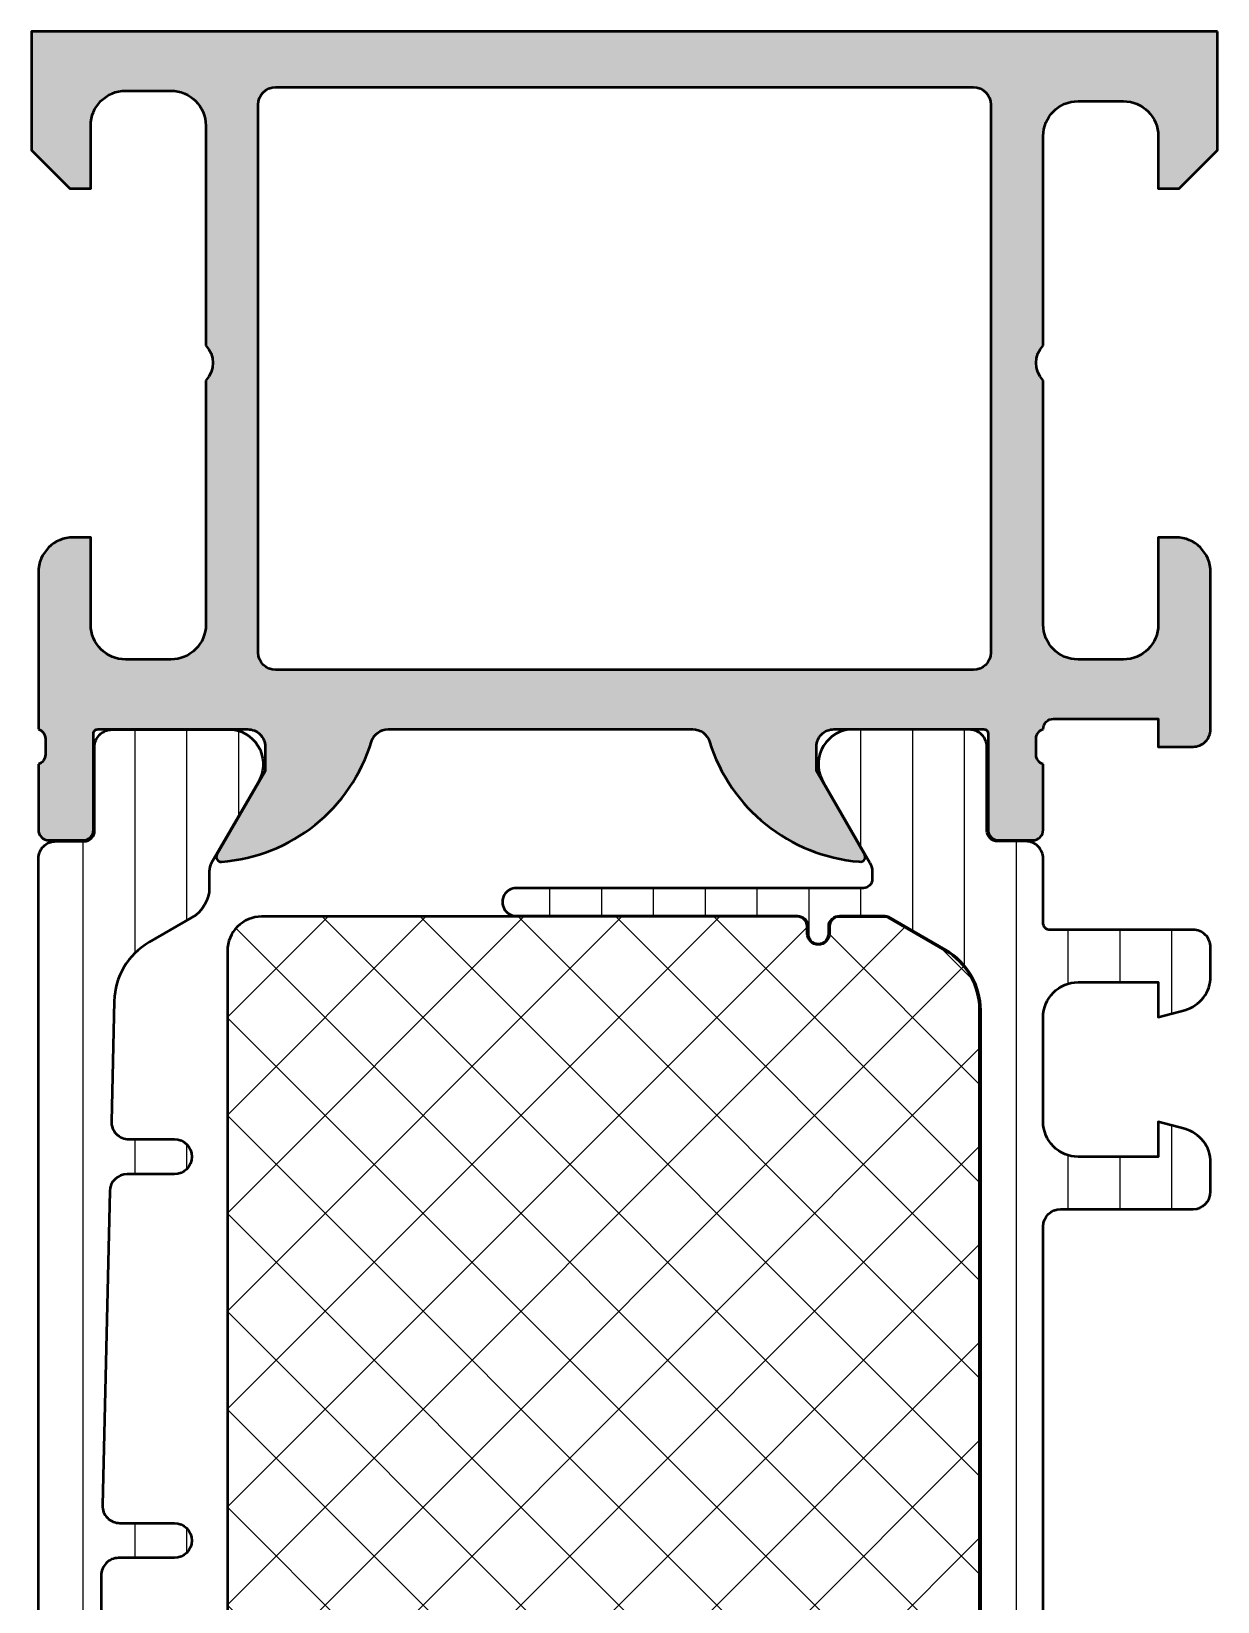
# Model space of a CAD drawing. Extents: x 0 to 85, y 0 to 90.
# Drawn here: x 0 to 34, y 45 to 90 of the extents above; entities that cross this region are included whole.
import ezdxf

# ---------------------------------------------------------------- set-up
doc = ezdxf.new("R2010")
doc.units = 0
for name, color, linetype, lineweight in [('0S-Alu contour', 7, 'Continuous', 50), ('0S-Alu hatch', 252, 'Continuous', 25), ('0S-Plastic contour', 254, 'Continuous', 50), ('0S-Plastic hatch', 253, 'Continuous', 25), ('0S-PT contour', 91, 'Continuous', 50), ('0S-PT hatch', 103, 'Continuous', 25)]:
    doc.layers.add(name, color=color, linetype=linetype, lineweight=lineweight)
pattern_1 = [(90, (0, 0), (-1.4859, 0), [])]

# ---------------------------------------------------------------- blocks, each defined once
blk = doc.blocks.new('284599__D019E809_85DF_4983_B46A_BC351C626D31___00A416DF_3CE0_4EC2_9531_1F4844BE5A5A_')
at = {"layer": '0S-Plastic hatch'}
h = blk.add_hatch(dxfattribs=at)
h.set_pattern_fill('ANSI31', color=256, scale=0.4680000000000001, angle=45, style=0)
h.set_pattern_definition(pattern_1)
edge = h.paths.add_edge_path()
edge.add_arc((33.29999999999974, 63.75000000004725), 0.4999999999999716, 0, 90.00000000000081)
edge.add_line((33.29999999999973, 64.25000000004722), (29.19999999999973, 64.25000000004718))
edge.add_ellipse((29.19999999999972, 64.45000000004718), major_axis=(-0.2000000000000028, 0), ratio=1, start_angle=0, end_angle=90.00000000000199, ccw=False)
edge.add_line((28.99999999999972, 64.45000000004723), (28.99999999999972, 66.29000567895667))
edge.add_arc((28.50000267890202, 66.29000567895667), 0.4999973210976912, 0, 90.00030698202455)
edge.add_line((28.49999999999284, 66.7900030000472), (27.68966866665949, 66.79000300004718))
edge.add_ellipse((27.68966866665949, 67.09000300004719), major_axis=(-0.3000000000000114, 0), ratio=1, start_angle=0, end_angle=90.00000000000068, ccw=False)
edge.add_line((27.38966866665948, 67.09000300004719), (27.3900006170565, 69.49000138298348))
edge.add_arc((26.89000463961788, 69.49000402260856), 0.4999959774455904, 359.9996975182267, 450.0003024811847)
edge.add_line((26.89000199999282, 69.99000000004717), (23.41346050189332, 69.99000000004719))
edge.add_arc((23.55577115088468, 69.00018192532433), 0.9999960709244888, 98.18160805189993, 212.7270160998407)
edge.add_line((22.71451850189333, 68.45954700004717), (24.03303535120447, 66.17580851337493))
edge.add_ellipse((23.60002263447414, 65.92580853907536), major_axis=(-0.4999999999999619, 0), ratio=1, start_angle=179.994256176766, end_angle=209.9999965993491, ccw=False)
edge.add_line((24.10002263196166, 65.92575841476156), (24.0999999999903, 65.70000000006473))
edge.add_ellipse((23.84999999997286, 65.70000000006466), major_axis=(-0.2500000000174367, 0), ratio=1, start_angle=89.99999999999272, end_angle=180, ccw=False)
edge.add_line((23.84999999997283, 65.45000000004723), (13.89925907311612, 65.45000000004654))
edge.add_arc((13.89925907311614, 65.0507409269301), 0.3992590731164398, 90.00000000000306, 270.0000000000031)
edge.add_line((13.89925907311617, 64.65148185381366), (21.95486402147729, 64.65148185381366))
edge.add_ellipse((21.95486402147729, 64.3500000000471), major_axis=(-0.3014818537665604, 0), ratio=1, start_angle=180, end_angle=270.0000000000007, ccw=False)
edge.add_line((22.25634587524385, 64.35000000004717), (22.25634587524385, 64.14942920476096))
edge.add_arc((22.55577507995761, 64.14942920476096), 0.2994292047137641, 180, 360)
edge.add_line((22.85520428467137, 64.14942920476099), (22.85520428467138, 64.35000000004723))
edge.add_ellipse((23.15520428467165, 64.35000000004723), major_axis=(-0.3000000000002672, 0), ratio=1, start_angle=266.60636072712373, end_angle=360, ccw=False)
edge.add_line((23.17296295056753, 64.64947392175955), (24.4650128094602, 64.64947392175972))
edge.add_ellipse((24.46501280946037, 64.4494739217598), major_axis=(-0.1999999999999176, 0), ratio=1, start_angle=240.0000000000401, end_angle=270.00000000004786, ccw=False)
edge.add_line((24.56501280946021, 64.62267900251669), (26.19999999999975, 63.67871870793692))
edge.add_ellipse((25.19999999999981, 61.94666790036812), major_axis=(-1.999999999999898, 0), ratio=1, start_angle=180, end_angle=240.0000000000005, ccw=False)
edge.add_line((27.19999999999971, 61.94666790036816), (27.19999999999972, 20.55333209967905))
edge.add_ellipse((25.19999999999975, 20.55333209967908), major_axis=(-1.999999999999971, 0), ratio=1, start_angle=119.99999999999909, end_angle=180, ccw=False)
edge.add_line((26.1999999999997, 18.82128129211022), (24.56501280946021, 17.8773209975307))
edge.add_ellipse((24.46501280946001, 18.05052607828747), major_axis=(-0.2000000000000058, 0), ratio=1, start_angle=90.00000000006719, end_angle=120.0000000000665, ccw=False)
edge.add_line((24.46501280946025, 17.85052607828747), (23.17296295056536, 17.85052607828787))
edge.add_ellipse((23.15520428467131, 18.14999999999997), major_axis=(-0.2999999999999348, 0), ratio=1, start_angle=0, end_angle=93.39363927252862, ccw=False)
edge.add_line((22.85520428467138, 18.14999999999996), (22.85520428467137, 18.35057079528623))
edge.add_arc((22.55577507995761, 18.35057079528623), 0.2994292047137605, 0, 180)
edge.add_line((22.25634587524385, 18.35057079528623), (22.25634587524385, 18.14999999999996))
edge.add_ellipse((21.95486402147732, 18.15000000000005), major_axis=(-0.3014818537665356, 0), ratio=1, start_angle=89.99999999999, end_angle=180, ccw=False)
edge.add_line((21.95486402147727, 17.84851814623352), (13.89925907311615, 17.84851814623352))
edge.add_arc((13.89925907311615, 17.44925907311705), 0.3992590731164789, 90, 270)
edge.add_line((13.89925907311615, 17.05000000000057), (23.84999999997285, 17.04999999999999))
edge.add_ellipse((23.84999999997282, 16.79999999998251), major_axis=(-0.2500000000174793, 0), ratio=1, start_angle=180, end_angle=269.9999999999935, ccw=False)
edge.add_line((24.0999999999903, 16.79999999998243), (24.10002263196167, 16.57424158528563))
edge.add_ellipse((23.60002263447411, 16.57419146097183), major_axis=(-0.5000000000000032, 0), ratio=1, start_angle=150.0000034006539, end_angle=180.0057438232342, ccw=False)
edge.add_line((24.03303535120449, 16.32419148667226), (22.71451850189334, 14.04045299999998))
edge.add_arc((23.55577115088468, 13.49981807472283), 0.9999960709244718, 147.2729839001593, 261.8183919481001)
edge.add_line((23.41346050189333, 12.50999999999999), (26.89000199999282, 12.50999999999999))
edge.add_arc((26.89000463961788, 13.00999597743861), 0.4999959774455886, 269.9996975188153, 360.0003024817733)
edge.add_line((27.39000061705651, 13.0099986170637), (27.38966866665947, 15.40999699999997))
edge.add_ellipse((27.68966866665949, 15.40999699999997), major_axis=(-0.3000000000000114, 0), ratio=1, start_angle=270, end_angle=360, ccw=False)
edge.add_line((27.68966866665949, 15.70999699999999), (28.49999999999284, 15.70999699999999))
edge.add_arc((28.50000267890203, 16.2099943210905), 0.4999973210976913, 269.9996930179747, 360)
edge.add_line((28.99999999999972, 16.2099943210905), (28.99999999999972, 18.04999999999994))
edge.add_ellipse((29.19999999999974, 18.04999999999998), major_axis=(-0.2000000000000242, 0), ratio=1, start_angle=270.0000000000112, end_angle=360, ccw=False)
edge.add_line((29.1999999999997, 18.25000000000001), (33.29999999999973, 18.24999999999995))
edge.add_arc((33.29999999999972, 18.74999999999994), 0.4999999999999929, 270.0000000000008, 360)
edge.add_line((33.79999999999971, 18.74999999999995), (33.79999999999971, 19.58074922337432))
edge.add_arc((32.79999999999972, 19.58074922337434), 0.9999999999999928, 0, 74.99999999999913)
edge.add_line((33.05881904510226, 20.5466750496634), (32.29999999999972, 20.75000000000001))
edge.add_line((32.29999999999972, 20.75000000000001), (32.29999999999972, 19.75000000000001))
edge.add_line((32.29999999999972, 19.75000000000001), (29.99999999999971, 19.75000000000001))
edge.add_ellipse((29.99999999999972, 20.75000000000001), major_axis=(-1, 0), ratio=1, start_angle=0, end_angle=89.99999999999977, ccw=False)
edge.add_line((28.99999999999972, 20.75000000000001), (28.99999999999972, 23.75000000000007))
edge.add_ellipse((29.99999999999965, 23.75000000000002), major_axis=(-0.9999999999999324, 0), ratio=1, start_angle=269.99999999999716, end_angle=360, ccw=False)
edge.add_line((29.9999999999997, 24.74999999999995), (32.29999999999972, 24.74999999999999))
edge.add_line((32.29999999999972, 24.74999999999999), (32.29999999999972, 23.75000000000007))
edge.add_line((32.29999999999972, 23.75000000000007), (33.05881904510217, 23.95332495033655))
edge.add_arc((32.79999999999963, 24.91925077662572), 1.000000000000099, 284.9999999999996, 360)
edge.add_line((33.79999999999973, 24.9192507766257), (33.79999999999971, 25.75000000000004))
edge.add_arc((33.29999999999975, 25.75000000000005), 0.4999999999999645, 0, 89.99999999999837)
edge.add_line((33.29999999999976, 26.25000000000001), (29.49999999999971, 26.25000000000001))
edge.add_ellipse((29.4999999999997, 26.74999999999999), major_axis=(-0.4999999999999787, 0), ratio=1, start_angle=0, end_angle=90.00000000000159, ccw=False)
edge.add_line((28.99999999999972, 26.74999999999998), (28.99999999999972, 55.75000000004714))
edge.add_ellipse((29.49999999999972, 55.75000000004717), major_axis=(-0.5000000000000036, 0), ratio=1, start_angle=270.00000000000125, end_angle=360, ccw=False)
edge.add_line((29.49999999999971, 56.25000000004718), (33.29999999999979, 56.25000000004718))
edge.add_arc((33.29999999999974, 56.75000000004716), 0.4999999999999716, 270.0000000000057, 360)
edge.add_line((33.79999999999971, 56.7500000000472), (33.79999999999972, 57.58074922342159))
edge.add_arc((32.79999999999974, 57.5807492234216), 0.9999999999999786, 0, 75.0000000000002)
edge.add_line((33.05881904510226, 58.54667504971065), (32.29999999999972, 58.75000000004719))
edge.add_line((32.29999999999972, 58.75000000004719), (32.29999999999972, 57.75000000004718))
edge.add_line((32.29999999999972, 57.75000000004718), (29.99999999999975, 57.7500000000472))
edge.add_ellipse((29.99999999999971, 58.75000000004718), major_axis=(-0.9999999999999928, 0), ratio=1, start_angle=0, end_angle=90.00000000000199, ccw=False)
edge.add_line((28.99999999999972, 58.75000000004718), (28.99999999999972, 61.75000000004723))
edge.add_ellipse((29.99999999999971, 61.75000000004719), major_axis=(-1, 0), ratio=1, start_angle=269.9999999999977, end_angle=360, ccw=False)
edge.add_line((29.99999999999976, 62.7500000000472), (32.29999999999972, 62.75000000004714))
edge.add_line((32.29999999999972, 62.75000000004714), (32.29999999999972, 61.75000000004722))
edge.add_line((32.29999999999972, 61.75000000004722), (33.05881904510228, 61.95332495038389))
edge.add_arc((32.79999999999982, 62.91925077667286), 0.9999999999998918, 284.9999999999978, 360)
edge.add_line((33.79999999999971, 62.91925077667284), (33.79999999999971, 63.75000000004725))
at = {"layer": '0S-Plastic contour', "color": 7}
for points in [[(26.89000199999282, 69.99000000004717), (23.41346050189332, 69.99000000004719)], [(27.38966866665948, 67.09000300004719), (27.3900006170565, 69.49000138298348)], [(22.71451850189333, 68.45954700004717), (24.03303535120447, 66.17580851337493)], [(28.49999999999284, 66.7900030000472), (27.68966866665949, 66.79000300004718)], [(28.99999999999972, 64.45000000004723), (28.99999999999972, 66.29000567895667)], [(24.10002263196166, 65.92575841476156), (24.0999999999903, 65.70000000006473)], [(23.84999999997283, 65.45000000004723), (13.89925907311612, 65.45000000004654)], [(13.89925907311617, 64.65148185381366), (21.95486402147729, 64.65148185381366)], [(23.17296295056753, 64.64947392175955), (24.4650128094602, 64.64947392175972)], [(24.56501280946021, 64.62267900251669), (26.19999999999975, 63.67871870793692)], [(22.25634587524385, 64.35000000004717), (22.25634587524385, 64.14942920476096)], [(22.85520428467137, 64.14942920476099), (22.85520428467138, 64.35000000004723)], [(33.29999999999973, 64.25000000004722), (29.19999999999973, 64.25000000004718)], [(33.79999999999971, 62.91925077667284), (33.79999999999971, 63.75000000004725)], [(29.99999999999976, 62.7500000000472), (32.29999999999972, 62.75000000004714), (32.29999999999972, 61.75000000004722), (33.05881904510228, 61.95332495038389)], [(27.19999999999971, 61.94666790036816), (27.19999999999972, 20.55333209967905)], [(28.99999999999972, 58.75000000004718), (28.99999999999972, 61.75000000004723)], [(33.05881904510226, 58.54667504971065), (32.29999999999972, 58.75000000004719), (32.29999999999972, 57.75000000004718), (29.99999999999975, 57.7500000000472)], [(33.79999999999971, 56.7500000000472), (33.79999999999972, 57.58074922342159)], [(29.49999999999971, 56.25000000004718), (33.29999999999979, 56.25000000004718)], [(28.99999999999972, 26.74999999999998), (28.99999999999972, 55.75000000004714)], [(33.29999999999976, 26.25000000000001), (29.49999999999971, 26.25000000000001)], [(33.79999999999973, 24.9192507766257), (33.79999999999971, 25.75000000000004)], [(29.9999999999997, 24.74999999999995), (32.29999999999972, 24.74999999999999), (32.29999999999972, 23.75000000000007), (33.05881904510217, 23.95332495033655)], [(28.99999999999972, 20.75000000000001), (28.99999999999972, 23.75000000000007)], [(33.05881904510226, 20.5466750496634), (32.29999999999972, 20.75000000000001), (32.29999999999972, 19.75000000000001), (29.99999999999971, 19.75000000000001)], [(33.79999999999971, 18.74999999999995), (33.79999999999971, 19.58074922337432)], [(26.1999999999997, 18.82128129211022), (24.56501280946021, 17.8773209975307)], [(22.25634587524385, 18.35057079528623), (22.25634587524385, 18.14999999999996)], [(22.85520428467138, 18.14999999999996), (22.85520428467137, 18.35057079528623)], [(28.99999999999972, 16.2099943210905), (28.99999999999972, 18.04999999999994)], [(29.1999999999997, 18.25000000000001), (33.29999999999973, 18.24999999999995)], [(21.95486402147727, 17.84851814623352), (13.89925907311615, 17.84851814623352)], [(24.46501280946025, 17.85052607828747), (23.17296295056536, 17.85052607828787)], [(13.89925907311615, 17.05000000000057), (23.84999999997285, 17.04999999999999)], [(24.0999999999903, 16.79999999998243), (24.10002263196167, 16.57424158528563)], [(24.03303535120449, 16.32419148667226), (22.71451850189334, 14.04045299999998)], [(27.39000061705651, 13.0099986170637), (27.38966866665947, 15.40999699999997)], [(27.68966866665949, 15.70999699999999), (28.49999999999284, 15.70999699999999)], [(23.41346050189333, 12.50999999999999), (26.89000199999282, 12.50999999999999)]]:
    blk.add_lwpolyline(points, dxfattribs=at)
for centre, radius, start, end in [((23.55577115088468, 69.00018192532433), 0.9999960709244888, 98.18160805189993, 212.7270160998407), ((26.89000463961788, 69.49000402260856), 0.4999959774455904, 359.9996975182267, 90.00030248118466), ((28.50000267890202, 66.29000567895667), 0.4999973210976912, 0, 90.00030698202455), ((13.89925907311614, 65.0507409269301), 0.3992590731164398, 90.00000000000306, 270.0000000000031), ((22.55577507995761, 64.14942920476096), 0.2994292047137641, 180, 0), ((33.29999999999974, 63.75000000004725), 0.4999999999999716, 0, 90.00000000000081), ((32.79999999999982, 62.91925077667286), 0.9999999999998918, 284.9999999999978, 0), ((32.79999999999974, 57.5807492234216), 0.9999999999999786, 0, 75.0000000000002), ((33.29999999999974, 56.75000000004716), 0.4999999999999716, 270.0000000000057, 0), ((33.29999999999975, 25.75000000000005), 0.4999999999999645, 0, 89.99999999999837), ((32.79999999999963, 24.91925077662572), 1.000000000000099, 284.9999999999996, 0), ((32.79999999999972, 19.58074922337434), 0.9999999999999928, 0, 74.99999999999913), ((22.55577507995761, 18.35057079528623), 0.2994292047137605, 0, 180), ((33.29999999999972, 18.74999999999994), 0.4999999999999929, 270.0000000000008, 0), ((13.89925907311615, 17.44925907311705), 0.3992590731164789, 90, 270), ((28.50000267890203, 16.2099943210905), 0.4999973210976913, 269.9996930179747, 0), ((23.55577115088468, 13.49981807472283), 0.9999960709244718, 147.2729839001593, 261.8183919481001), ((26.89000463961788, 13.00999597743861), 0.4999959774455886, 269.9996975188153, 0.0003024817733149)]:
    blk.add_arc(centre, radius, start, end, dxfattribs=at)
at = {"layer": '0S-Plastic contour', "color": 7, "extrusion": (0, 0, -1)}
for centre, radius, start, end in [((-27.68966866665949, 67.09000300004719), 0.3000000000000114, 269.9999999999993, 0), ((-23.60002263447414, 65.92580853907536), 0.4999999999999619, 150.0000034006509, 180.0057438232341), ((-23.84999999997286, 65.70000000006466), 0.2500000000174367, 180, 270.0000000000073), ((-21.95486402147729, 64.3500000000471), 0.3014818537665604, 89.99999999999935, 180), ((-23.15520428467165, 64.35000000004723), 0.3000000000002672, 0, 93.39363927287626), ((-24.46501280946037, 64.4494739217598), 0.1999999999999176, 89.99999999995217, 119.9999999999599), ((-29.19999999999972, 64.45000000004718), 0.2000000000000028, 269.999999999998, 0), ((-25.19999999999981, 61.94666790036812), 1.999999999999898, 119.9999999999995, 180), ((-29.99999999999971, 61.75000000004719), 1, 0, 90.00000000000225), ((-29.99999999999971, 58.75000000004718), 0.9999999999999928, 269.999999999998, 0), ((-29.49999999999972, 55.75000000004717), 0.5000000000000036, 0, 89.99999999999876), ((-29.4999999999997, 26.74999999999999), 0.4999999999999787, 269.9999999999984, 0), ((-29.99999999999965, 23.75000000000002), 0.9999999999999324, 0, 90.00000000000286), ((-29.99999999999972, 20.75000000000001), 1, 270.0000000000002, 0), ((-25.19999999999975, 20.55333209967908), 1.999999999999971, 180, 240.0000000000009), ((-21.95486402147732, 18.15000000000005), 0.3014818537665356, 180, 270.0000000000101), ((-23.15520428467131, 18.14999999999997), 0.2999999999999348, 266.6063607274714, 0), ((-29.19999999999974, 18.04999999999998), 0.2000000000000242, 0, 89.9999999999888), ((-24.46501280946001, 18.05052607828747), 0.2000000000000058, 239.9999999999335, 269.9999999999328), ((-23.84999999997282, 16.79999999998251), 0.2500000000174793, 90.00000000000651, 180), ((-23.60002263447411, 16.57419146097183), 0.5000000000000032, 179.9942561767658, 209.9999965993462), ((-27.68966866665949, 15.40999699999997), 0.3000000000000114, 0, 90)]:
    blk.add_arc(centre, radius, start, end, dxfattribs=at)
blk = doc.blocks.new('442220__5F29B869_8100_4EFC_8A70_1404FEE12C2C_')
at = {"layer": '0S-PT hatch'}
h = blk.add_hatch(dxfattribs=at)
h.set_pattern_fill('ANSI37', color=256, scale=0.625, angle=90, style=0)
h.set_pattern_definition([(135, (0, 0), (-1.403165018917055, -1.403165018917055), []), (225, (0, 0), (1.403165018917055, -1.403165018917055), [])])
edge = h.paths.add_edge_path()
edge.add_line((21.95540162866502, 64.63020331969551), (6.600000000016832, 64.63020331974263))
edge.add_arc((6.599999999999693, 63.65020331974267), 0.9799999999999826, 89.99999999899796, 180)
edge.add_line((5.61999999999971, 63.65020331974266), (5.619999999999716, 18.84979668030452))
edge.add_arc((6.599999999999717, 18.84979668030451), 0.9800000000000004, 180, 270)
edge.add_line((6.599999999999717, 17.86979668030452), (21.95634587524385, 17.86979668030452))
edge.add_arc((21.95634587524384, 18.14979668030452), 0.2800000000000082, 270.0000000000007, 360)
edge.add_line((22.23634587524385, 18.14979668030453), (22.23634587524385, 18.35036747559077))
edge.add_ellipse((22.55577507995761, 18.35036747559077), major_axis=(-0.3194292047137601, 0), ratio=1, start_angle=180, end_angle=360, ccw=False)
edge.add_line((22.87520428467137, 18.35036747559077), (22.87520428467137, 18.14979668030453))
edge.add_arc((23.15520428467138, 18.14979668030454), 0.2800000000000047, 180, 266.4872129359721)
edge.add_line((23.13804832119982, 17.87032275859204), (24.46501280946018, 17.87032275859204))
edge.add_arc((24.46501280946016, 18.05032275859204), 0.1799999999999997, 270.0000000000033, 300.0000000000025)
edge.add_line((24.55501280946017, 17.89443818591084), (26.18999999999971, 18.83839848049041))
edge.add_arc((25.19999999999972, 20.5531287799836), 1.979999999999993, 299.9999999999996, 360)
edge.add_line((27.17999999999971, 20.5531287799836), (27.17999999999971, 61.94646458067264))
edge.add_arc((25.19999999999972, 61.94646458067264), 1.979999999999993, 0, 59.99999999999997)
edge.add_line((26.18999999999971, 63.66119488016583), (24.55501280946016, 64.60515517474539))
edge.add_arc((24.46501280946017, 64.44927060206426), 0.179999999999936, 59.99999999999221, 89.99999999999324)
edge.add_line((24.46501280946019, 64.6292706020642), (23.13858592838775, 64.6292706020642))
edge.add_arc((23.15574189185918, 64.34979668035167), 0.280000000000004, 93.51278706400146, 180)
edge.add_line((22.87574189185917, 64.3497966803517), (22.87574189185917, 64.14922588506546))
edge.add_ellipse((22.55577507995761, 64.14922588506546), major_axis=(-0.3199668119015619, 0), ratio=1, start_angle=0, end_angle=180, ccw=False)
edge.add_line((22.23580826805605, 64.14922588506546), (22.23580826805605, 64.34979668030452))
edge.add_arc((21.95540162866505, 64.3497966803045), 0.2804066393910034, 0, 90.00000000000509)
at = {"layer": '0S-PT contour', "color": 7}
for points in [[(21.95540162866502, 64.63020331969551), (6.600000000016832, 64.63020331974263)], [(24.46501280946019, 64.6292706020642), (23.13858592838775, 64.6292706020642)], [(26.18999999999971, 63.66119488016583), (24.55501280946016, 64.60515517474539)], [(22.23580826805605, 64.14922588506546), (22.23580826805605, 64.34979668030452)], [(22.87574189185917, 64.3497966803517), (22.87574189185917, 64.14922588506546)], [(5.61999999999971, 63.65020331974266), (5.619999999999716, 18.84979668030451)], [(27.17999999999971, 20.5531287799836), (27.17999999999971, 61.94646458067264)], [(24.55501280946017, 17.89443818591084), (26.18999999999971, 18.83839848049041)], [(22.23634587524385, 18.14979668030453), (22.23634587524385, 18.35036747559077)], [(22.87520428467137, 18.35036747559077), (22.87520428467137, 18.14979668030453)], [(6.599999999999717, 17.86979668030452), (21.95634587524385, 17.86979668030452)], [(23.13804832119982, 17.87032275859204), (24.46501280946018, 17.87032275859204)]]:
    blk.add_lwpolyline(points, dxfattribs=at)
for centre, radius, start, end in [((6.599999999999693, 63.65020331974267), 0.9799999999999826, 89.99999999899796, 180), ((21.95540162866505, 64.3497966803045), 0.2804066393910034, 0, 90.00000000000509), ((23.15574189185918, 64.34979668035167), 0.280000000000004, 93.51278706400146, 180), ((24.46501280946017, 64.44927060206426), 0.179999999999936, 59.99999999999221, 89.99999999999324), ((25.19999999999972, 61.94646458067264), 1.979999999999993, 0, 59.99999999999997), ((25.19999999999972, 20.5531287799836), 1.979999999999993, 299.9999999999996, 0), ((6.599999999999717, 18.84979668030451), 0.9800000000000004, 180, 270), ((21.95634587524384, 18.14979668030452), 0.2800000000000082, 270.0000000000007, 0), ((23.15520428467138, 18.14979668030454), 0.2800000000000047, 180, 266.4872129359721), ((24.46501280946016, 18.05032275859204), 0.1799999999999997, 270.0000000000033, 300.0000000000025)]:
    blk.add_arc(centre, radius, start, end, dxfattribs=at)
at = {"layer": '0S-PT contour', "color": 7, "extrusion": (0, 0, -1)}
for centre, radius, start, end in [((-22.55577507995761, 64.14922588506546), 0.3199668119015619, 180, 0), ((-22.55577507995761, 18.35036747559077), 0.3194292047137601, 0, 180)]:
    blk.add_arc(centre, radius, start, end, dxfattribs=at)
blk = doc.blocks.new('345150__48226E48_F83D_45D4_AB03_AFE56B8FA067_')
at = {"layer": '0S-Alu hatch'}
h = blk.add_hatch(color=256, dxfattribs=at)
edge = h.paths.add_edge_path()
edge.add_line((33.99999893188943, 90), (-7.1e-15, 90))
edge.add_line((-7.1e-15, 90), (-7.1e-15, 86.59999843788682))
edge.add_line((-7.1e-15, 86.59999843788682), (1.099975585937507, 85.50000020218432))
edge.add_line((1.099975585937507, 85.50000020218432), (1.699981689453125, 85.50000020218432))
edge.add_line((1.699981689453125, 85.50000020218432), (1.699981689453125, 87.30001064491807))
edge.add_ellipse((2.700037649618939, 87.29995468486082), major_axis=(-1.00005596173149, 0), ratio=1, start_angle=270.00331537881607, end_angle=359.9967939044332, ccw=False)
edge.add_line((2.699979782104495, 88.30001064491807), (3.999967575073238, 88.30001064491807))
edge.add_ellipse((3.999961505930508, 87.30000457577533), major_axis=(-1.000006069161159, 0), ratio=1, start_angle=180.0003477333174, end_angle=269.99965226584675, ccw=False)
edge.add_line((4.999967575073245, 87.3000106449035), (4.999967575073242, 80.99999972534717))
edge.add_ellipse((4.474991782740793, 80.49999972534715), major_axis=(-0.7249824705019307, 0), ratio=1, start_angle=136.3958616163865, end_angle=223.6041383836137, ccw=False)
edge.add_line((4.999967575073242, 79.99999972534715), (4.999967575073242, 72.99999972534715))
edge.add_ellipse((3.999998646435694, 72.9999686539847), major_axis=(-0.999968929120277, 0), ratio=1, start_angle=89.99821968675161, end_angle=180.0017803131609, ccw=False)
edge.add_line((3.999967575073241, 71.99999972534715), (2.699979782104492, 71.99999972534715))
edge.add_ellipse((2.700000504637618, 73.00001854049394), major_axis=(-1.000018815361495, 0), ratio=1, start_angle=0.0010780081585153312, end_angle=89.99881270865029, ccw=False)
edge.add_line((1.699981689453125, 72.99999972534819), (1.699981689453125, 75.49999972534715))
edge.add_line((1.699981689453125, 75.49999972534715), (1.199981689453125, 75.49999972534715))
edge.add_arc((1.200016055021649, 74.49996535977863), 1.000034366158999, 90.00196893437268, 179.9980310656152)
edge.add_line((0.1999816894531252, 74.49999972534737), (0.199981689453125, 69.99999209595262))
edge.add_ellipse((0.1211452429100938, 69.73247150395952), major_axis=(-0.2788950563274174, 0), ratio=1, start_angle=178.8354106259032, end_angle=253.5801235805095, ccw=False)
edge.add_line((0.3999826894531253, 69.72680309596115), (0.3999826894531253, 69.27320909596114))
edge.add_ellipse((0.1211145938099502, 69.26754843648408), major_axis=(-0.2789255417371566, 0), ratio=1, start_angle=106.4245945553566, end_angle=181.1628700728862, ccw=False)
edge.add_line((0.1999816894531269, 69.00000509596113), (0.199981689453125, 67.11999409595262))
edge.add_arc((0.4999816894531364, 67.11999409595262), 0.3000000000000114, 180, 269.9999999999999)
edge.add_line((0.4999816894531362, 66.81999409595261), (1.479956008495904, 66.81999409595261))
edge.add_arc((1.479956008495904, 67.11999409595262), 0.3000000000000114, 270, 360)
edge.add_line((1.779956008495915, 67.11999409595262), (1.779956008495915, 69.88012925144889))
edge.add_ellipse((1.899956008495917, 69.88012925144889), major_axis=(-0.1200000000000025, 0), ratio=1, start_angle=269.99990065161967, end_angle=360, ccw=False)
edge.add_line((1.899956216570679, 70.00012925144871), (6.199827194213863, 70.00012179565965))
edge.add_ellipse((6.199840076467528, 69.50013467805167), major_axis=(-0.4999871177739431, 0), ratio=1, start_angle=179.9993980350858, end_angle=270.00147623556575, ccw=False)
edge.add_line((6.69982719421387, 69.50012942505214), (6.699827194213867, 68.80012484741745))
edge.add_line((6.699827194213867, 68.80012484741745), (5.317756965105957, 66.40630112925525))
edge.add_arc((5.436142735002853, 66.3379512976101), 0.1366999999999962, 150.0000814796157, 274.3396519337114)
edge.add_arc((5.07707972958488, 71.06953803519099), 4.881891176033994, 274.3396519337141, 343.0455981424618)
edge.add_ellipse((10.22505848806553, 69.50012179565967), major_axis=(-0.5000000000000014, 0), ratio=1, start_angle=270.00000000000165, end_angle=343.0455981424634, ccw=False)
edge.add_line((10.22505848806551, 70.00012179565967), (18.95781005463408, 70.00012179565965))
edge.add_ellipse((18.95781005463403, 69.50012179565984), major_axis=(-0.4999999999998153, 0), ratio=1, start_angle=197.2895527157271, end_angle=269.99999999999386, ccw=False)
edge.add_arc((24.13585305585455, 71.11186689830785), 4.923085062803338, 197.2895527157362, 265.2631604019407)
edge.add_line((23.72930812835694, 66.20559664917529), (23.76962184906006, 66.20012637329637))
edge.add_arc((23.76140792886532, 66.33892136110627), 0.1390378262420713, 273.386827568514, 384.0602702874318)
edge.add_line((23.88836574554443, 66.39560671997604), (22.50012111663818, 68.80012484741746))
edge.add_line((22.50012111663818, 68.80012484741746), (22.50012111663818, 69.50012942505418))
edge.add_ellipse((23.00010823438451, 69.50013467805168), major_axis=(-0.4999871177739239, 0), ratio=1, start_angle=-90.00147623556637, end_angle=0.0006019649143240713, ccw=False)
edge.add_line((23.00012111663818, 70.00012179565965), (27.3001465895207, 70.00012925171337))
edge.add_ellipse((27.30014679759538, 69.88012925171354), major_axis=(-0.1200000000000144, 0), ratio=1, start_angle=180, end_angle=270.0000993483421, ccw=False)
edge.add_line((27.42014679759539, 69.88012925171356), (27.42014679759539, 67.12013142505418))
edge.add_arc((27.7201467975954, 67.12013142505418), 0.3000000000000043, 180, 270)
edge.add_line((27.7201467975954, 66.82013142505417), (28.70012111663817, 66.82013142505417))
edge.add_arc((28.70012111663817, 67.12013142505418), 0.3000000000000114, 270, 360)
edge.add_line((29.00012111663818, 67.12013142505418), (29.00012111663818, 69.00014242506269))
edge.add_ellipse((29.07898821228136, 69.26768576558564), major_axis=(-0.2789255417371609, 0), ratio=1, start_angle=-1.1628700728862214, end_angle=73.57540544464348, ccw=False)
edge.add_line((28.80012011663818, 69.2733464250627), (28.80012011663818, 69.7269404250627))
edge.add_ellipse((29.07895756318118, 69.73260883306108), major_axis=(-0.2788950563273883, 0), ratio=1, start_angle=-73.58012358051019, end_angle=1.1645893740997053, ccw=False)
edge.add_ellipse((29.30012108660485, 69.99999518650027), major_axis=(-0.3000000000000015, 0), ratio=1, start_angle=270.0291364057689, end_angle=359.97436232385303, ccw=False)
edge.add_line((29.29996852874756, 70.29999514771043), (32.29998672008515, 70.29999514771043))
edge.add_line((32.29998672008515, 70.29999514771043), (32.29998672008515, 69.49999972534715))
edge.add_line((32.29998672008515, 69.49999972534715), (33.29998672008514, 69.50000735474168))
edge.add_arc((33.3000174607058, 69.99997661371016), 0.4999692599135351, 269.9964771677667, 360.0026485613531)
edge.add_line((33.79998672008515, 69.99999972534718), (33.8000477552414, 74.49999972534715))
edge.add_arc((32.79996028467245, 74.49991225477821), 1.000087474394158, 0.0050112561101264, 89.99498874391819)
edge.add_line((32.80004775524139, 75.49999972534715), (32.3000477552414, 75.49999972534715))
edge.add_line((32.3000477552414, 75.49999972534715), (32.3000477552414, 72.99999972534715))
edge.add_ellipse((31.29996035776834, 73.00008712280977), major_axis=(-1.000087401291876, 0), ratio=1, start_angle=90.00501389832039, end_angle=179.9949929319336, ccw=False)
edge.add_line((31.30004787445069, 71.99999972534715), (29.99999904632569, 71.99999972534715))
edge.add_ellipse((30.00005784405464, 73.0000585230761), major_axis=(-1.000058799457439, 0), ratio=1, start_angle=0.0033686637580103707, end_angle=89.99663133635943, ccw=False)
edge.add_line((28.99999904632569, 72.9999997253451), (28.99999904632569, 79.99999972534715))
edge.add_ellipse((29.52483838664404, 80.49999972534715), major_axis=(-0.7248836686985065, 0), ratio=1, start_angle=-43.61157673631351, end_angle=43.61157673631362, ccw=False)
edge.add_line((28.99999904632569, 80.99999972534717), (28.99999904632569, 87.00043483925401))
edge.add_ellipse((30.00005385501395, 87.00038766034935), major_axis=(-1.000054809801128, 0), ratio=1, start_angle=270.00314013440965, end_angle=359.997296995918, ccw=False)
edge.add_line((29.99999904632569, 88.00044246864854), (31.30004787445069, 88.00044246864854))
edge.add_ellipse((31.29996142883506, 87.00035614156478), major_axis=(-1.000086330819863, 0), ratio=1, start_angle=180.0053828449331, end_angle=269.9950474586182, ccw=False)
edge.add_line((32.3000477552414, 87.00045009804246), (32.3000477552414, 85.49999257278978))
edge.add_line((32.3000477552414, 85.49999257278978), (32.9000233411789, 85.49999257278978))
edge.add_line((32.9000233411789, 85.49999257278978), (33.99999893188943, 86.5999679203087))
edge.add_line((33.99999893188943, 86.5999679203087), (33.99999893188943, 90))
edge = h.paths.add_edge_path()
edge.add_line((6.999982833862304, 88.3999938602501), (26.99998378753662, 88.3999938602501))
edge.add_ellipse((26.99998104666902, 87.89999111938248), major_axis=(-0.5000027408751199, 0), ratio=1, start_angle=180.0003140784808, end_angle=269.99968592142943, ccw=False)
edge.add_line((27.49998378753662, 87.8999938602501), (27.49998378753662, 72.19999667359014))
edge.add_ellipse((26.99998104666901, 72.19999941445695), major_axis=(-0.500002740875127, 0), ratio=1, start_angle=90.00031407857102, end_angle=179.9996859215194, ccw=False)
edge.add_line((26.99998378753662, 71.69999667358934), (6.999982833862304, 71.69999667358933))
edge.add_ellipse((6.999985574729908, 72.19999941445694), major_axis=(-0.5000027408751163, 0), ratio=1, start_angle=0.00031407848081244083, end_angle=89.99968592142977, ccw=False)
edge.add_line((6.499982833862304, 72.19999667358933), (6.499982833862297, 87.89999386024931))
edge.add_ellipse((6.999985574729912, 87.89999111938248), major_axis=(-0.500002740875127, 0), ratio=1, start_angle=270.0003140785705, end_angle=359.99968592151924, ccw=False)
at = {"layer": '0S-Alu contour', "color": 7}
for points in [[(33.99999893188943, 90), (-7.1e-15, 90), (-7.1e-15, 86.59999843788682), (1.099975585937507, 85.50000020218432), (1.699981689453125, 85.50000020218432), (1.699981689453125, 87.30001064491807)], [(32.3000477552414, 87.00045009804246), (32.3000477552414, 85.49999257278978), (32.9000233411789, 85.49999257278978), (33.99999893188943, 86.5999679203087), (33.99999893188943, 90)], [(2.699979782104495, 88.30001064491807), (3.999967575073238, 88.30001064491807)], [(6.999982833862304, 88.3999938602501), (26.99998378753662, 88.3999938602501)], [(6.499982833862304, 72.19999667358933), (6.499982833862297, 87.89999386024931)], [(27.49998378753662, 87.8999938602501), (27.49998378753662, 72.19999667359014)], [(29.99999904632569, 88.00044246864854), (31.30004787445069, 88.00044246864854)], [(4.999967575073245, 87.3000106449035), (4.999967575073242, 80.99999972534717)], [(28.99999904632569, 80.99999972534717), (28.99999904632569, 87.00043483925401)], [(4.999967575073242, 79.99999972534715), (4.999967575073242, 72.99999972534715)], [(28.99999904632569, 72.9999997253451), (28.99999904632569, 79.99999972534715)], [(1.699981689453125, 72.99999972534819), (1.699981689453125, 75.49999972534715), (1.199981689453125, 75.49999972534715)], [(32.80004775524139, 75.49999972534715), (32.3000477552414, 75.49999972534715), (32.3000477552414, 72.99999972534715)], [(0.1999816894531252, 74.49999972534737), (0.199981689453125, 69.99999209595262)], [(33.79998672008515, 69.99999972534718), (33.8000477552414, 74.49999972534715)], [(3.999967575073241, 71.99999972534715), (2.699979782104492, 71.99999972534715)], [(26.99998378753662, 71.69999667358934), (6.999982833862304, 71.69999667358933)], [(31.30004787445069, 71.99999972534715), (29.99999904632569, 71.99999972534715)], [(29.29996852874756, 70.29999514771043), (32.29998672008515, 70.29999514771043), (32.29998672008515, 69.49999972534715), (33.29998672008514, 69.50000735474168)], [(1.779956008495915, 67.11999409595262), (1.779956008495915, 69.88012925144889)], [(1.899956216570679, 70.00012925144871), (6.199827194213863, 70.00012179565965)], [(10.22505848806551, 70.00012179565967), (18.95781005463408, 70.00012179565965)], [(23.00012111663818, 70.00012179565965), (27.3001465895207, 70.00012925171337)], [(27.42014679759539, 69.88012925171356), (27.42014679759539, 67.12013142505418)], [(0.3999826894531253, 69.72680309596115), (0.3999826894531253, 69.27320909596114)], [(6.69982719421387, 69.50012942505214), (6.699827194213867, 68.80012484741745), (5.317756965105957, 66.40630112925525)], [(23.88836574554443, 66.39560671997604), (22.50012111663818, 68.80012484741746), (22.50012111663818, 69.50012942505418)], [(28.80012011663818, 69.2733464250627), (28.80012011663818, 69.7269404250627)], [(0.1999816894531269, 69.00000509596113), (0.199981689453125, 67.11999409595262)], [(29.00012111663818, 67.12013142505418), (29.00012111663818, 69.00014242506269)], [(0.4999816894531362, 66.81999409595261), (1.479956008495904, 66.81999409595261)], [(27.7201467975954, 66.82013142505417), (28.70012111663817, 66.82013142505417)], [(23.72930812835694, 66.20559664917529), (23.76962184906006, 66.20012637329637)]]:
    blk.add_lwpolyline(points, dxfattribs=at)
at = {"layer": '0S-Alu contour', "color": 7, "extrusion": (0, 0, -1)}
for centre, radius, start, end in [((-2.700037649618939, 87.29995468486082), 1.00005596173149, 0.0032060955667833, 89.99668462118395), ((-3.999961505930508, 87.30000457577533), 1.000006069161159, 90.00034773415327, 179.9996522666826), ((-6.999985574729912, 87.89999111938248), 0.500002740875127, 0.0003140784807261, 89.99968592142947), ((-26.99998104666902, 87.89999111938248), 0.5000027408751199, 90.00031407857054, 179.9996859215192), ((-30.00005385501395, 87.00038766034935), 1.000054809801128, 0.0027030040819815, 89.99685986559034), ((-31.29996142883506, 87.00035614156478), 1.000086330819863, 90.00495254138177, 179.9946171550669), ((-4.474991782740793, 80.49999972534715), 0.7249824705019307, 136.3958616163863, 223.6041383836136), ((-29.52483838664404, 80.49999972534715), 0.7248836686985065, 316.3884232636864, 43.61157673631359), ((-2.700000504637618, 73.00001854049394), 1.000018815361495, 270.0011872913497, 359.9989219918415), ((-3.999998646435694, 72.9999686539847), 0.999968929120277, 179.9982196868391, 270.0017803132484), ((-30.00005784405464, 73.0000585230761), 1.000058799457439, 270.0033686636406, 359.996631336242), ((-31.29996035776834, 73.00008712280977), 1.000087401291876, 180.0050070680665, 269.9949861016796), ((-6.999985574729908, 72.19999941445694), 0.5000027408751163, 270.0003140785702, 359.9996859215192), ((-26.99998104666901, 72.19999941445695), 0.500002740875127, 180.0003140784807, 269.999685921429), ((-29.30012108660485, 69.99999518650027), 0.3000000000000015, 0.0256376761469857, 89.97086359423113), ((-0.1211452429100938, 69.73247150395952), 0.2788950563274174, 106.4198764194905, 181.1645893740969), ((-1.899956008495917, 69.88012925144889), 0.1200000000000025, 0, 90.00009934838033), ((-6.199840076467528, 69.50013467805167), 0.4999871177739432, 89.99852376443422, 180.0006019649143), ((-10.22505848806553, 69.50012179565967), 0.5000000000000014, 16.95440185753657, 89.99999999999837), ((-18.95781005463403, 69.50012179565984), 0.4999999999998153, 90.00000000000612, 162.7104472842729), ((-23.00010823438451, 69.50013467805168), 0.4999871177739239, 359.9993980350857, 90.00147623556649), ((-27.30014679759538, 69.88012925171354), 0.1200000000000144, 89.99990065165794, 180), ((-29.07895756318118, 69.73260883306108), 0.2788950563273883, 358.8354106259003, 73.58012358051029), ((-0.1211145938099502, 69.26754843648408), 0.2789255417371566, 178.8371299271138, 253.5754054446434), ((-29.07898821228136, 69.26768576558564), 0.2789255417371609, 286.4245945553565, 1.162870072886224)]:
    blk.add_arc(centre, radius, start, end, dxfattribs=at)
at = {"layer": '0S-Alu contour', "color": 7}
for centre, radius, start, end in [((1.200016055021649, 74.49996535977863), 1.000034366158999, 90.00196893437268, 179.9980310656152), ((32.79996028467245, 74.49991225477821), 1.000087474394158, 0.0050112561101264, 89.99498874391819), ((33.3000174607058, 69.99997661371016), 0.4999692599135351, 269.9964771677667, 0.0026485613531484), ((5.07707972958488, 71.06953803519099), 4.881891176033994, 274.3396519337141, 343.0455981424618), ((24.13585305585455, 71.11186689830785), 4.923085062803338, 197.2895527157362, 265.2631604019407), ((0.4999816894531364, 67.11999409595262), 0.3000000000000114, 180, 269.9999999999999), ((1.479956008495904, 67.11999409595262), 0.3000000000000114, 270, 0), ((27.7201467975954, 67.12013142505418), 0.3000000000000043, 180, 270), ((28.70012111663817, 67.12013142505418), 0.3000000000000114, 270, 0), ((5.436142735002853, 66.3379512976101), 0.1366999999999962, 150.0000814796157, 274.3396519337114), ((23.76140792886532, 66.33892136110627), 0.1390378262420713, 273.386827568514, 24.06027028743178)]:
    blk.add_arc(centre, radius, start, end, dxfattribs=at)
blk = doc.blocks.new('284599__5C50D84C_4982_4CCD_AD62_102B39361CBE___5C939CC1_2C57_4F68_8690_BF9E91B84AC8_')
at = {"layer": '0S-Plastic hatch'}
h = blk.add_hatch(dxfattribs=at)
h.set_pattern_fill('ANSI31', color=256, scale=0.4680000000000001, angle=45, style=0)
h.set_pattern_definition(pattern_1)
edge = h.paths.add_edge_path()
edge.add_line((2.246142487881525, 56.7617048109106), (2.035398138531636, 47.76170481091056))
edge.add_arc((2.535261117158325, 47.75000000000003), 0.4999999999999972, 178.6586049342219, 270.0000000000013)
edge.add_line((2.535261117158337, 47.25000000000004), (4.100000000000091, 47.25000000000005))
edge.add_ellipse((4.10000000000009, 46.75000000000006), major_axis=(-0.5, 0), ratio=1, start_angle=89.99999999999989, end_angle=269.9999999999999, ccw=False)
edge.add_line((4.100000000000089, 46.25000000000006), (2.500000000000033, 46.25000000000006))
edge.add_arc((2.500000000000033, 45.75000000000006), 0.5, 89.99999999999994, 180)
edge.add_line((2.000000000000033, 45.75000000000006), (2.000000000000032, 36.75000000000006))
edge.add_arc((2.500000000000036, 36.75000000000006), 0.500000000000004, 180, 270)
edge.add_line((2.500000000000036, 36.25000000000005), (4.10000000000009, 36.25000000000006))
edge.add_ellipse((4.10000000000009, 35.75000000000006), major_axis=(-0.5, 0), ratio=1, start_angle=90, end_angle=270, ccw=False)
edge.add_line((4.10000000000009, 35.25000000000006), (2.535261117158286, 35.25000000000004))
edge.add_arc((2.535261117158289, 34.75000000000008), 0.4999999999999574, 90.00000000000036, 181.3413950657789)
edge.add_line((2.03539813853164, 34.73829518908956), (2.246142487881524, 25.73829518908953))
edge.add_arc((2.746005466508222, 25.75000000000006), 0.5000000000000052, 181.3413950657786, 270)
edge.add_line((2.746005466508222, 25.25000000000005), (4.10000000000009, 25.25000000000006))
edge.add_ellipse((4.10000000000009, 24.75000000000005), major_axis=(-0.5000000000000036, 0), ratio=1, start_angle=90, end_angle=270, ccw=False)
edge.add_line((4.10000000000009, 24.25000000000005), (2.792837544141522, 24.25000000000006))
edge.add_arc((2.792837544141521, 23.75000000000006), 0.4999999999999965, 89.99999999999994, 181.3413950657789)
edge.add_line((2.292974565514833, 23.73829518908953), (2.373694771767072, 20.29107651626986))
edge.add_arc((4.373146686274044, 20.33789575991199), 2.000000000000202, 181.3413950657786, 240.0000000000016)
edge.add_line((3.373146686273989, 18.6058449523429), (4.599999999999849, 17.89752086140714))
edge.add_ellipse((4.099999999999948, 17.03149545762269), major_axis=(-0.9999999999999589, 0), ratio=1, start_angle=180, end_angle=240.0000000000052, ccw=False)
edge.add_line((5.099999999999908, 17.03149545762268), (5.099999999999916, 16.57894936768688))
edge.add_arc((5.59997736187122, 16.57419146728958), 0.4999999999999795, 179.4547765471978, 209.9999965993446)
edge.add_line((5.16696464514086, 16.32419149299003), (6.485481498099513, 14.040453))
edge.add_ellipse((5.644228849108168, 13.49981807472285), major_axis=(-0.9999960709244735, 0), ratio=1, start_angle=98.18160805189962, end_angle=212.7270160998406, ccw=False)
edge.add_line((5.78653949809952, 12.51), (2.309998000000047, 12.51))
edge.add_ellipse((2.309995360374971, 13.00999597743861), major_axis=(-0.4999959774455833, 0), ratio=1, start_angle=-0.0003024817733034979, end_angle=90.00030248118622, ccw=False)
edge.add_line((1.809999382936355, 13.00999861706881), (1.810334012242577, 15.409997))
edge.add_arc((1.510334012242575, 15.40999699999999), 0.300000000000002, 0, 90.00000000000026)
edge.add_line((1.510334012242574, 15.709997), (0.7000000000000393, 15.70999699999999))
edge.add_ellipse((0.7000000000000403, 16.2099970000001), major_axis=(-0.5000000000001031, 0), ratio=1, start_angle=0, end_angle=89.99999999999989, ccw=False)
edge.add_line((0.1999999999999368, 16.2099970000001), (0.2000000000001285, 66.29000299999998))
edge.add_ellipse((0.7000000000001099, 66.290003), major_axis=(-0.4999999999999814, 0), ratio=1, start_angle=269.99999999999943, end_angle=360, ccw=False)
edge.add_line((0.7000000000001148, 66.79000299999998), (1.510334012242587, 66.790003))
edge.add_arc((1.510334012242582, 67.090003), 0.2999999999999971, 270.0000000000011, 360)
edge.add_line((1.810334012242579, 67.090003), (1.809999382936356, 69.4900013829363))
edge.add_ellipse((2.309995360374981, 69.49000402256137), major_axis=(-0.4999959774455926, 0), ratio=1, start_angle=-90.00030248118452, end_angle=0.0003024817733034979, ccw=False)
edge.add_line((2.309998000000042, 69.99), (5.786539498099516, 69.99))
edge.add_ellipse((5.644228849108179, 69.00018192527716), major_axis=(-0.9999960709244577, 0), ratio=1, start_angle=147.2729839001591, end_angle=261.81839194810107, ccw=False)
edge.add_line((6.485481498099507, 68.45954700000001), (5.166964645140869, 66.17580850701))
edge.add_arc((5.599977361871453, 65.92580853271033), 0.5000000000002385, 150.000003400656, 180.5452234528383)
edge.add_line((5.099999999999893, 65.92105063231271), (5.099999999999922, 65.46850454237736))
edge.add_ellipse((4.099999999999893, 65.46850454237737), major_axis=(-1.000000000000029, 0), ratio=1, start_angle=119.9999999999967, end_angle=180, ccw=False)
edge.add_line((4.599999999999853, 64.60247913859288), (3.373146686273896, 63.89415504765704))
edge.add_arc((4.373146686273831, 62.16210424008813), 1.999999999999996, 119.9999999999979, 178.6586049342205)
edge.add_line((2.373694771767068, 62.20892348373027), (2.292974565514832, 58.76170481091058))
edge.add_arc((2.792837544141517, 58.75000000000007), 0.4999999999999928, 178.6586049342219, 270.0000000000003)
edge.add_line((2.792837544141519, 58.25000000000007), (4.100000000000091, 58.25000000000006))
edge.add_ellipse((4.100000000000091, 57.75000000000005), major_axis=(-0.5, 0), ratio=1, start_angle=90, end_angle=270, ccw=False)
edge.add_line((4.10000000000009, 57.25000000000005), (2.746005466508226, 57.25000000000005))
edge.add_arc((2.746005466508214, 56.75000000000006), 0.5, 89.99999999999856, 178.6586049342194)
at = {"layer": '0S-Plastic contour', "color": 7}
for points in [[(2.309998000000042, 69.99), (5.786539498099516, 69.99)], [(1.810334012242579, 67.090003), (1.809999382936356, 69.4900013829363)], [(6.485481498099507, 68.45954700000001), (5.166964645140869, 66.17580850701)], [(0.7000000000001148, 66.79000299999998), (1.510334012242587, 66.790003)], [(0.1999999999999368, 16.2099970000001), (0.2000000000001285, 66.29000299999998)], [(5.099999999999893, 65.92105063231271), (5.099999999999922, 65.46850454237736)], [(4.599999999999853, 64.60247913859288), (3.373146686273896, 63.89415504765704)], [(2.373694771767068, 62.20892348373027), (2.292974565514832, 58.76170481091058)], [(2.792837544141519, 58.25000000000007), (4.100000000000091, 58.25000000000006)], [(4.10000000000009, 57.25000000000005), (2.746005466508226, 57.25000000000005)], [(2.246142487881525, 56.7617048109106), (2.035398138531636, 47.76170481091056)], [(2.535261117158337, 47.25000000000004), (4.100000000000091, 47.25000000000005)], [(4.100000000000089, 46.25000000000006), (2.500000000000033, 46.25000000000006)], [(2.000000000000033, 45.75000000000006), (2.000000000000032, 36.75000000000006)], [(2.500000000000036, 36.25000000000005), (4.10000000000009, 36.25000000000006)], [(4.10000000000009, 35.25000000000006), (2.535261117158286, 35.25000000000004)], [(2.03539813853164, 34.73829518908956), (2.246142487881524, 25.73829518908953)], [(2.746005466508222, 25.25000000000005), (4.10000000000009, 25.25000000000006)], [(4.10000000000009, 24.25000000000005), (2.792837544141522, 24.25000000000006)], [(2.292974565514833, 23.73829518908953), (2.373694771767072, 20.29107651626986)], [(3.373146686273989, 18.6058449523429), (4.599999999999849, 17.89752086140714)], [(5.099999999999908, 17.03149545762268), (5.099999999999916, 16.57894936768688)], [(5.16696464514086, 16.32419149299003), (6.485481498099513, 14.040453)], [(1.510334012242574, 15.709997), (0.7000000000000393, 15.70999699999999)], [(1.809999382936355, 13.00999861706881), (1.810334012242577, 15.409997)], [(5.78653949809952, 12.51), (2.309998000000047, 12.51)]]:
    blk.add_lwpolyline(points, dxfattribs=at)
at = {"layer": '0S-Plastic contour', "color": 7, "extrusion": (0, 0, -1)}
for centre, radius, start, end in [((-2.309995360374981, 69.49000402256137), 0.4999959774455926, 359.9996975182267, 90.0003024811845), ((-5.644228849108179, 69.00018192527716), 0.9999960709244577, 98.18160805189895, 212.7270160998409), ((-0.7000000000001099, 66.290003), 0.4999999999999814, 0, 90.00000000000055), ((-4.099999999999893, 65.46850454237737), 1.000000000000029, 180, 240.0000000000034), ((-4.100000000000091, 57.75000000000005), 0.5, 90, 270), ((-4.10000000000009, 46.75000000000006), 0.5, 90.0000000000001, 270.0000000000001), ((-4.10000000000009, 35.75000000000006), 0.5, 90, 270), ((-4.10000000000009, 24.75000000000005), 0.5000000000000036, 90, 270), ((-4.099999999999948, 17.03149545762269), 0.9999999999999589, 119.9999999999948, 180), ((-0.7000000000000403, 16.2099970000001), 0.5000000000001031, 270.0000000000001, 0), ((-5.644228849108168, 13.49981807472285), 0.9999960709244735, 147.2729839001594, 261.8183919481004), ((-2.309995360374971, 13.00999597743861), 0.4999959774455833, 269.9996975188138, 0.0003024817733149)]:
    blk.add_arc(centre, radius, start, end, dxfattribs=at)
at = {"layer": '0S-Plastic contour', "color": 7}
for centre, radius, start, end in [((1.510334012242582, 67.090003), 0.2999999999999971, 270.0000000000011, 0), ((5.599977361871453, 65.92580853271033), 0.5000000000002385, 150.000003400656, 180.5452234528383), ((4.373146686273831, 62.16210424008813), 1.999999999999996, 119.9999999999979, 178.6586049342205), ((2.792837544141517, 58.75000000000007), 0.4999999999999928, 178.6586049342219, 270.0000000000003), ((2.746005466508214, 56.75000000000006), 0.5, 89.99999999999856, 178.6586049342194), ((2.535261117158325, 47.75000000000003), 0.4999999999999972, 178.6586049342219, 270.0000000000013), ((2.500000000000033, 45.75000000000006), 0.5, 89.99999999999994, 180), ((2.500000000000036, 36.75000000000006), 0.500000000000004, 180, 270), ((2.535261117158289, 34.75000000000008), 0.4999999999999574, 90.00000000000036, 181.3413950657789), ((2.746005466508222, 25.75000000000006), 0.5000000000000052, 181.3413950657786, 270), ((2.792837544141521, 23.75000000000006), 0.4999999999999965, 89.99999999999994, 181.3413950657789), ((4.373146686274044, 20.33789575991199), 2.000000000000202, 181.3413950657786, 240.0000000000016), ((5.59997736187122, 16.57419146728958), 0.4999999999999795, 179.4547765471978, 209.9999965993446), ((1.510334012242575, 15.40999699999999), 0.300000000000002, 0, 90.00000000000026)]:
    blk.add_arc(centre, radius, start, end, dxfattribs=at)
blk = doc.blocks.new('442220__A06A4CD8_FD92_4867_A388_99923D46F3A7_')
at = {"layer": '0S-Alu contour', "color": 7}
blk.add_blockref('345150__48226E48_F83D_45D4_AB03_AFE56B8FA067_', (0, 0), dxfattribs=at)
at = {"layer": '0S-Plastic contour', "color": 7}
for name in ['284599__5C50D84C_4982_4CCD_AD62_102B39361CBE___5C939CC1_2C57_4F68_8690_BF9E91B84AC8_', '284599__D019E809_85DF_4983_B46A_BC351C626D31___00A416DF_3CE0_4EC2_9531_1F4844BE5A5A_']:
    blk.add_blockref(name, (0, 0), dxfattribs=at)
at = {"layer": '0S-PT contour', "color": 7}
blk.add_blockref('442220__5F29B869_8100_4EFC_8A70_1404FEE12C2C_', (0, 0), dxfattribs=at)

msp = doc.modelspace()

# ---------------------------------------------------------------- block references
at = {"layer": '0S-Alu contour', "color": 7}
msp.add_blockref('442220__A06A4CD8_FD92_4867_A388_99923D46F3A7_', (0, 0), dxfattribs=at)

doc.saveas('drawing.dxf')
